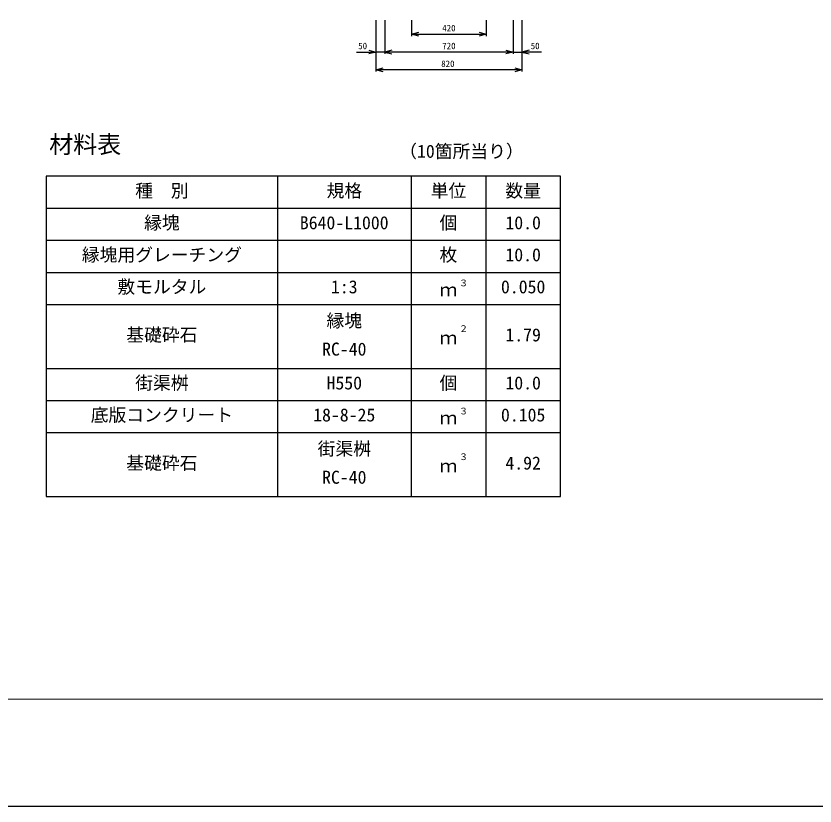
# Model space of a CAD drawing. Units: millimetres, scale not verified. Extents: x -12600 to 12600, y -8910 to 8910.
# Drawn here: x -4024 to 465, y -8910 to -4471 of the extents above; entities that cross this region are included whole.
import ezdxf
from ezdxf.enums import TextEntityAlignment as Align

# ---------------------------------------------------------------- set-up
doc = ezdxf.new("R2010")
doc.units = ezdxf.units.MM
doc.header["$LTSCALE"] = 30
for name, color, linetype, lineweight in [('0-0_DIM', 7, 'Continuous', 13), ('0-1_Defpoints', 5, 'Continuous', 25), ('0-3_HYO', 3, 'Continuous', 25), ('0-4_HYO2', 4, 'Continuous', 25), ('0-7_TXT', 7, 'Continuous', 25), ('0-8_WAKU', 3, 'Continuous', 13)]:
    doc.layers.add(name, color=color, linetype=linetype, lineweight=lineweight)
doc.styles.add('ＭＳ ゴシック', font='')
doc.styles.get('ＭＳ ゴシック').set_extended_font_data('MS Gothic')

msp = doc.modelspace()

# ---------------------------------------------------------------- linework, layer by layer
at = {"layer": '0-0_DIM', "lineweight": 25}
for p, q in [((-2001.94, -4493.27), (-2001.94, -4783.27)), ((-1951.94, -4493.27), (-1951.94, -4683.27)), ((-1801.94, -4493.27), (-1801.94, -4583.27)), ((-1381.94, -4493.27), (-1381.94, -4583.27)), ((-1231.94, -4493.27), (-1231.94, -4683.27)), ((-1181.94, -4493.27), (-1181.94, -4783.27)), ((-1801.94, -4573.27), (-1381.94, -4573.27)), ((-2112.11, -4673.27), (-2001.94, -4673.27)), ((-1951.94, -4673.27), (-2001.94, -4673.27)), ((-1231.94, -4673.27), (-1951.94, -4673.27)), ((-1231.94, -4673.27), (-1181.94, -4673.27)), ((-1071.76, -4673.27), (-1181.94, -4673.27)), ((-1181.94, -4773.27), (-2001.94, -4773.27))]:
    msp.add_line(p, q, dxfattribs=at)
for points in [[(-1761.94, -4583.99), (-1801.94, -4573.27), (-1761.94, -4562.55)], [(-1421.94, -4562.55), (-1381.94, -4573.27), (-1421.94, -4583.99)], [(-2041.94, -4662.55), (-2001.94, -4673.27), (-2041.94, -4683.99)], [(-1911.94, -4662.55), (-1951.94, -4673.27), (-1911.94, -4683.99)], [(-1271.94, -4662.55), (-1231.94, -4673.27), (-1271.94, -4683.99)], [(-1141.94, -4662.55), (-1181.94, -4673.27), (-1141.94, -4683.99)], [(-1961.94, -4783.99), (-2001.94, -4773.27), (-1961.94, -4762.55)], [(-1221.94, -4762.55), (-1181.94, -4773.27), (-1221.94, -4783.99)]]:
    msp.add_lwpolyline(points, dxfattribs=at)
at = {"layer": '0-1_Defpoints'}
msp.add_lwpolyline([(-12600, -8910), (12600, -8910), (12600, 8910), (-12600, 8910)], close=True, dxfattribs=at)
at = {"layer": '0-3_HYO'}
for p, q in [((-2554.61, -5371.17), (-2554.61, -7171.17)), ((-1804.61, -5371.17), (-1804.61, -7171.17)), ((-1384.61, -5371.17), (-1384.61, -7171.17)), ((-3854.61, -5551.17), (-964.61, -5551.17))]:
    msp.add_line(p, q, dxfattribs=at)
msp.add_lwpolyline([(-3854.61, -7171.17), (-964.61, -7171.17), (-964.61, -5371.17), (-3854.61, -5371.17)], close=True, dxfattribs=at)
at = {"layer": '0-4_HYO2'}
for p, q in [((-3854.61, -5731.17), (-964.61, -5731.17)), ((-3854.61, -5911.17), (-964.61, -5911.17)), ((-3854.61, -6091.17), (-964.61, -6091.17)), ((-3854.61, -6451.17), (-964.61, -6451.17)), ((-3854.61, -6631.17), (-964.61, -6631.17)), ((-3854.61, -6811.17), (-964.61, -6811.17))]:
    msp.add_line(p, q, dxfattribs=at)
at = {"layer": '0-8_WAKU'}
msp.add_lwpolyline([(-12000, -8310), (12000, -8310), (12000, 8310), (-12000, 8310)], close=True, dxfattribs=at)

# ---------------------------------------------------------------- texts
at = {"layer": '0-0_DIM', "style": 'ＭＳ ゴシック'}
for s, p in [('420', (-1629.44, -4568.27)), ('50', (-2101.51, -4668.27)), ('720', (-1629.44, -4668.27)), ('50', (-1132.36, -4668.27)), ('820', (-1635.38, -4768.27))]:
    msp.add_text(s, height=36.66, dxfattribs=at).set_placement(p, align=Align.BOTTOM_LEFT)
at = {"layer": '0-7_TXT', "style": 'ＭＳ ゴシック'}
for s, height, p in [('材料表', 98.97, (-3837.94, -5271.17)), ('（10箇所当り）', 73.31, (-1871.28, -5289.51)), ('種\u3000別', 73.31, (-3354.61, -5511.17)), ('規格', 73.31, (-2279.61, -5511.17)), ('単位', 73.31, (-1694.61, -5511.17)), ('数量', 73.31, (-1274.61, -5511.17)), ('縁塊', 73.31, (-3304.61, -5691.17)), ('B640-L1000', 73.31, (-2429.61, -5691.17)), ('個', 73.31, (-1644.61, -5691.17)), ('10.0', 73.31, (-1274.61, -5691.17)), ('縁塊用グレーチング', 73.31, (-3654.61, -5871.17)), ('枚', 73.31, (-1644.61, -5871.17)), ('10.0', 73.31, (-1274.61, -5871.17)), ('敷モルタル', 73.31, (-3454.61, -6051.17)), ('1:3', 73.31, (-2254.61, -6051.17)), ('３', 36.66, (-1535.37, -6000.56)), ('0.050', 73.31, (-1299.61, -6051.17)), ('ｍ', 73.31, (-1644.61, -6067.84)), ('縁塊', 73.31, (-2279.61, -6241.17)), ('基礎砕石', 73.31, (-3404.61, -6321.17)), ('２', 36.66, (-1535.37, -6257.22)), ('1.79', 73.31, (-1274.61, -6321.17)), ('ｍ', 73.31, (-1644.61, -6337.84)), ('RC-40', 73.31, (-2304.61, -6401.17)), ('街渠桝', 73.31, (-3354.61, -6591.17)), ('H550', 73.31, (-2279.61, -6591.17)), ('個', 73.31, (-1644.61, -6591.17)), ('10.0', 73.31, (-1274.61, -6591.17)), ('底版コンクリート', 73.31, (-3604.61, -6771.17)), ('18-8-25', 73.31, (-2354.61, -6771.17)), ('３', 36.66, (-1535.37, -6720.56)), ('0.105', 73.31, (-1299.61, -6771.17)), ('ｍ', 73.31, (-1644.61, -6787.84)), ('街渠桝', 73.31, (-2329.61, -6961.17)), ('基礎砕石', 73.31, (-3404.61, -7041.17)), ('３', 36.66, (-1535.37, -6977.22)), ('4.92', 73.31, (-1274.61, -7041.17)), ('ｍ', 73.31, (-1644.61, -7057.84)), ('RC-40', 73.31, (-2304.61, -7121.17))]:
    msp.add_text(s, height=height, dxfattribs=at).set_placement(p, align=Align.BOTTOM_LEFT)

doc.saveas('drawing.dxf')
